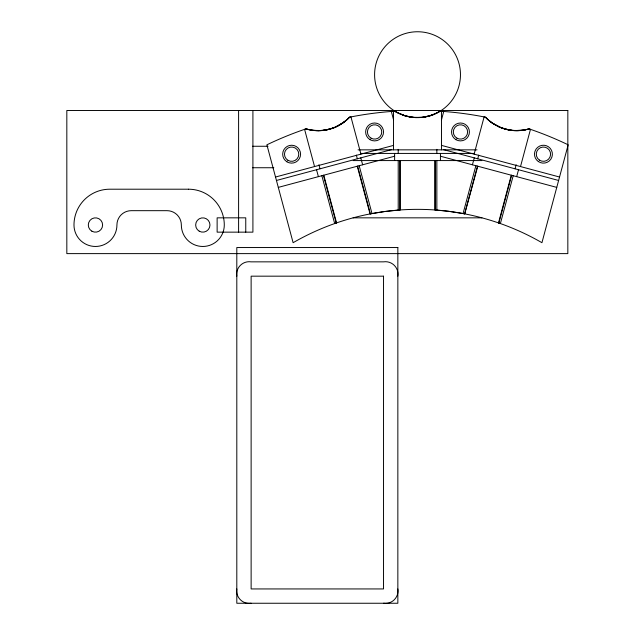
<?xml version="1.0" encoding="UTF-8"?>
<svg xmlns="http://www.w3.org/2000/svg" width="635" height="635" viewBox="0 0 635 635"><rect width="100%" height="100%" fill="white"/><g stroke="black" fill="none" stroke-linecap="round" stroke-linejoin="round"><path stroke-width="0.95" d="M236.807 276.169C235.537 267.772 242.729 260.58 251.127 261.85L383.532 261.85C391.93 260.58 399.121 267.772 397.851 276.169M397.851 588.939C399.121 597.329 391.93 604.52 383.532 603.25M441.539 119.666L443.73 111.466A347.655 347.655 0 0 1 485.497 117.189A42.942 42.942 0 0 0 529.138 128.881L530.479 129.342L520.51 166.56M474.131 154.138L484.108 116.911L485.497 117.189L487.315 119.007M472.424 164.79L474.274 157.877M434.864 160.576L434.864 209.955L448.366 211.272L463.058 213.55L475.877 165.719M477.726 158.806L478.719 155.107M463.082 213.558L464.669 213.86L477.433 166.132M477.798 166.227L464.669 213.86M511.286 175.204L498.507 222.901L500.388 223.552L513.207 175.72M498.864 223.02L511.651 175.3M515.064 168.807L516.152 164.743M516.668 176.649L518.517 169.736M360.926 154.138L350.949 116.911L349.56 117.189L348.583 118.197M391.779 111.435L391.327 111.466A347.655 347.655 0 0 0 349.56 117.189L346.385 120.237M348.417 118.356L343.622 122.428M346.281 120.325L338.003 125.913M344.4 121.849L340.884 124.277M343.36 122.618L334.907 127.357M441.103 111.276L440.118 111.212L436.705 113.117M440.118 111.212L433.03 114.745M340.463 124.531L333.732 127.825L326.533 129.905M436.562 113.189L429.808 115.84M336.836 126.484L335.201 127.23M334.78 127.405L333.486 127.921M433.927 114.379L429.903 115.816M334.613 127.476L327.533 129.691M432.745 114.848L423.331 117.245M333.137 128.056L332.526 128.27M321.85 175.72L334.669 223.56L336.55 222.901L323.771 175.204M349.56 117.189A42.942 42.942 0 0 1 305.919 128.881L304.578 129.342L314.547 166.56M331.7 128.548L332.153 128.397M331.248 128.699L322.175 130.524L313.103 130.389M308.404 129.548L305.919 128.881A347.655 347.655 0 0 0 266.89 144.812L293.116 242.697A248.785 248.785 0 0 1 541.941 242.697L568.174 144.812A347.655 347.655 0 0 0 529.138 128.881L525.51 129.802M529.138 128.881L523.113 130.231L517.215 130.699M275.519 177.022L393.525 145.399M276.447 180.475L391.708 149.59M278.297 187.388L394.629 156.218M428.308 116.261L429.443 115.951L422.275 117.372L414.584 117.538M427.926 116.356L424.101 117.134M525.486 129.81L514.771 130.651M327.065 129.794L318.421 130.699L310.332 129.961M357.259 166.227L370.038 213.924L385.056 211.479L400.193 209.955L400.193 160.576M326.215 129.961L325.58 130.08M324.747 130.215L325.207 130.135M324.318 130.278L321.588 130.572M423.648 117.197L415.608 117.594M522.343 130.342L521.406 130.453M423.021 117.284L421.759 117.427M521.137 130.477L511.977 130.437L502.841 128.381M421.442 117.459L412.036 117.284M391.739 111.435L392.906 111.355M393.128 111.339L393.811 111.292M392.835 111.355L393.248 111.331M394.716 111.228L397.169 112.498M320.715 130.635L321.151 130.604M319.865 130.675L320.294 130.651M319.04 130.691L319.453 130.683M318.635 130.699L317.46 130.691M252.532 146.264L268.002 146.264M358.045 149.844L477.02 149.844M360.958 153.424L474.099 153.424M353.116 160.576L481.941 160.576M252.532 167.735L273.804 167.735M353.116 217.837L481.941 217.837M516.819 130.699L508.929 129.977M251.127 603.25C242.729 604.52 235.537 597.329 236.807 588.939M316.976 130.683L316.039 130.643M415.131 117.57L405.987 116.054M513.913 130.604L514.342 130.635M441.023 111.276L442.381 111.371M315.595 130.619L314.373 130.524M441.452 111.3L441.539 149.844M442.357 111.363L443.278 111.435M443.595 111.458L443.182 111.427M414.258 117.515L413.615 117.459M513.477 130.572L506.508 129.461L500.443 127.476M413.298 117.427L412.663 117.356M313.317 130.413L312.722 130.342M312.825 130.35L306.372 129.016M412.321 117.316L408.781 116.737M411.726 117.245L404.971 115.76L398.923 113.395M508.46 129.889L499.856 127.23L491.934 122.793M309.713 129.842L308.634 129.603M407.948 116.554L408.361 116.65M407.543 116.459L406.368 116.157M441.539 145.399L559.538 177.022M443.349 149.59L558.617 180.475M440.436 156.218L556.76 187.388M405.249 115.84L397.375 112.609M405.154 115.816L404.265 115.53M403.836 115.395L402.685 114.991M502.531 128.27L501.928 128.056M501.626 127.945L493.331 123.738M500.158 127.357L497.443 126.103M398.796 113.34L395.335 111.458M496.316 125.516L495.26 124.92M494.173 124.277L490.657 121.849M493.014 123.531L489.291 120.753M490.561 121.777L488.783 120.325M489.045 120.547L485.902 117.61M488.68 120.237L487.489 119.166M391.327 111.466L393.525 119.666M360.783 157.877L362.641 164.79M356.338 155.107L357.33 158.806M359.18 165.719L371.999 213.55M357.624 166.132L370.411 213.852M323.405 175.3L336.193 223.02M318.913 164.743L320 168.807M316.54 169.736L318.397 176.649M440.436 153.424L440.436 160.576M436.856 149.352L436.856 153.424M436.856 160.576L436.856 210.106M435.237 160.576L435.237 209.987M399.82 160.576L399.82 209.987M398.208 149.352L398.208 153.424M398.208 160.576L398.208 210.106M394.629 153.424L394.629 160.576M393.525 111.308L393.525 149.844M252.913 110.482L252.913 232.148L217.13 232.148L217.13 217.837L245.761 217.837L245.761 232.148M238.601 110.482L238.601 232.148M567.833 110.482L66.826 110.482L66.826 253.619L567.833 253.619L567.833 110.482M188.5 189.206L109.768 189.206A35.782 35.782 0 0 0 73.985 224.996A21.471 21.471 0 0 0 95.456 246.467A21.471 21.471 0 0 0 116.927 224.996A14.311 14.311 0 0 1 131.247 210.677L167.029 210.677A14.311 14.311 0 0 1 181.34 224.996A21.471 21.471 0 0 0 202.811 246.467A21.471 21.471 0 0 0 224.29 224.996A35.782 35.782 0 0 0 188.5 189.206M397.851 247.539L236.807 247.539L236.807 603.25L397.851 603.25L397.851 247.539M383.532 276.169L251.127 276.169L251.127 588.939L383.532 588.939L383.532 276.169M539.377 160.076A7.16 7.16 0 0 0 550.569 154.742A7.16 7.16 0 0 0 540.353 147.717A7.16 7.16 0 0 0 539.377 160.076M287.941 160.314A7.16 7.16 0 0 0 298.783 154.297A7.16 7.16 0 0 0 288.155 147.923A7.16 7.16 0 0 0 287.941 160.314M396.057 111.879A42.942 42.942 0 0 0 460.47 74.692A42.942 42.942 0 0 0 396.057 37.505A42.942 42.942 0 0 0 396.057 111.879M371.007 138.152A7.16 7.16 0 0 0 381.746 131.953A7.16 7.16 0 0 0 371.007 125.754A7.16 7.16 0 0 0 371.007 138.152M456.89 138.152A7.16 7.16 0 0 0 467.63 131.953A7.16 7.16 0 0 0 456.89 125.754A7.16 7.16 0 0 0 456.89 138.152M199.239 231.196A7.16 7.16 0 0 0 209.971 224.996A7.16 7.16 0 0 0 199.239 218.797A7.16 7.16 0 0 0 199.239 231.196M91.877 231.196A7.16 7.16 0 0 0 102.616 224.996A7.16 7.16 0 0 0 91.877 218.797A7.16 7.16 0 0 0 91.877 231.196M538.361 161.552A8.946 8.946 0 0 0 552.355 154.884A8.946 8.946 0 0 0 539.583 146.106A8.946 8.946 0 0 0 538.361 161.552M287.02 161.854A8.946 8.946 0 0 0 300.569 154.329A8.946 8.946 0 0 0 287.29 146.36A8.946 8.946 0 0 0 287.02 161.854M370.11 139.7A8.946 8.946 0 0 0 383.532 131.953A8.946 8.946 0 0 0 370.11 124.206A8.946 8.946 0 0 0 370.11 139.7M456.001 139.7A8.946 8.946 0 0 0 469.416 131.953A8.946 8.946 0 0 0 456.001 124.206A8.946 8.946 0 0 0 456.001 139.7"/></g></svg>
